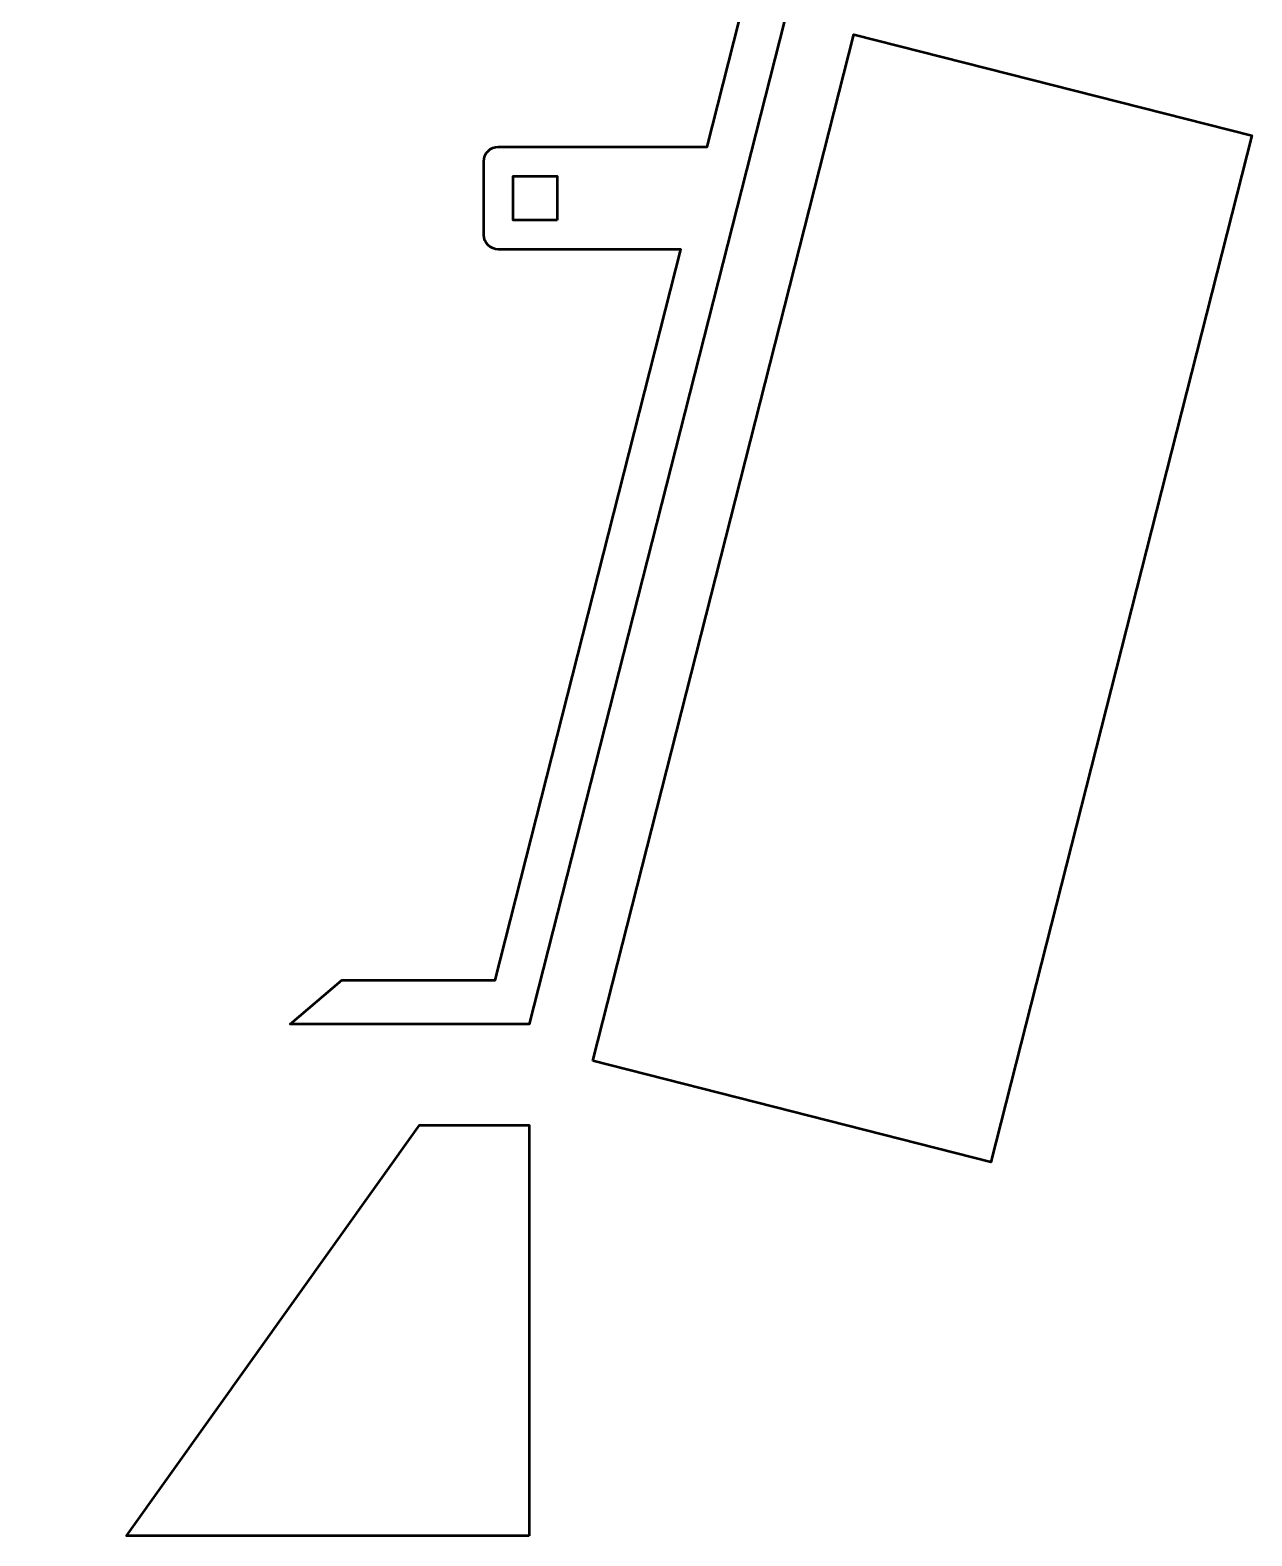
# Model space of a CAD drawing. Header units: inches. Extents: x 247 to 2765, y -1897 to -1110.
# Drawn here: x 2121.7 to 2205.1, y -1461.6 to -1358.9 of the extents above; entities that cross this region are included whole.
import ezdxf

# ---------------------------------------------------------------- set-up
doc = ezdxf.new("R2010")
doc.units = ezdxf.units.IN
doc.header["$MEASUREMENT"] = 0
doc.layers.add('Layer 1', color=7, linetype='Continuous')

msp = doc.modelspace()

# ---------------------------------------------------------------- linework, layer by layer
at = {"layer": 'Layer 1', "color": 18, "lineweight": 50, "true_color": 0x010101}
for points in [[(2160.12, -1429.22), (2177.92, -1359.24), (2205.05, -1366.14), (2187.25, -1436.13), (2160.12, -1429.22)], [(2157.68, -1371.9), (2154.68, -1371.9), (2154.68, -1368.9), (2157.68, -1368.9), (2157.68, -1371.9)], [(2155.78, -1461.62), (2128.32, -1461.62), (2148.29, -1433.62), (2155.78, -1433.62), (2155.78, -1461.62)]]:
    msp.add_lwpolyline(points, dxfattribs=at)
msp.add_open_spline([(2151.96, -1292.58), (2151.96, -1292.58), (2112.25, -1281.68), (2112.25, -1281.68), (2112.25, -1281.68), (2087.02, -1281.68), (2087.02, -1281.68), (2087.02, -1281.68), (2047.31, -1292.58), (2047.31, -1292.58), (2047.31, -1292.58), (2025.83, -1356.31), (2025.83, -1356.31), (2025.83, -1356.31), (2025.69, -1356.73), (2025.69, -1356.73), (2025.69, -1356.73), (2043.49, -1426.73), (2043.49, -1426.73), (2043.49, -1426.73), (2059.79, -1426.73), (2059.79, -1426.73), (2059.79, -1426.73), (2056.27, -1423.73), (2056.27, -1423.73), (2056.27, -1423.73), (2045.82, -1423.73), (2045.82, -1423.73), (2045.82, -1423.73), (2033.15, -1373.9), (2033.15, -1373.9), (2033.15, -1373.9), (2045.59, -1373.9), (2045.59, -1373.9), (2046.14, -1373.9), (2046.59, -1373.45), (2046.59, -1372.9), (2046.59, -1372.9), (2046.59, -1367.9), (2046.59, -1367.9), (2046.59, -1367.35), (2046.14, -1366.9), (2045.59, -1366.9), (2045.59, -1366.9), (2031.37, -1366.9), (2031.37, -1366.9), (2031.37, -1366.9), (2028.81, -1356.85), (2028.81, -1356.85), (2028.81, -1356.85), (2049.64, -1295.06), (2049.64, -1295.06), (2049.64, -1295.06), (2087.43, -1284.68), (2087.43, -1284.68), (2087.43, -1284.68), (2098.13, -1284.68), (2098.13, -1284.68), (2098.13, -1284.68), (2098.13, -1287.65), (2098.13, -1287.65), (2098.13, -1287.65), (2101.14, -1287.65), (2101.14, -1287.65), (2101.14, -1287.65), (2101.14, -1284.68), (2101.14, -1284.68), (2101.14, -1284.68), (2111.84, -1284.68), (2111.84, -1284.68), (2111.84, -1284.68), (2149.63, -1295.06), (2149.63, -1295.06), (2149.63, -1295.06), (2170.45, -1356.85), (2170.45, -1356.85), (2170.45, -1356.85), (2167.9, -1366.9), (2167.9, -1366.9), (2167.9, -1366.9), (2153.68, -1366.9), (2153.68, -1366.9), (2153.13, -1366.9), (2152.68, -1367.35), (2152.68, -1367.9), (2152.68, -1367.9), (2152.68, -1372.9), (2152.68, -1372.9), (2152.68, -1373.45), (2153.13, -1373.9), (2153.68, -1373.9), (2153.68, -1373.9), (2166.12, -1373.9), (2166.12, -1373.9), (2166.12, -1373.9), (2153.45, -1423.73), (2153.45, -1423.73), (2153.45, -1423.73), (2143, -1423.73), (2143, -1423.73), (2143, -1423.73), (2139.48, -1426.73), (2139.48, -1426.73), (2139.48, -1426.73), (2155.78, -1426.73), (2155.78, -1426.73), (2155.78, -1426.73), (2173.47, -1357.16), (2173.47, -1357.16), (2173.47, -1357.16), (2173.58, -1356.73), (2173.58, -1356.73), (2173.58, -1356.73), (2151.96, -1292.58), (2151.96, -1292.58)], degree=3, knots=[0, 0, 0, 0, 1, 1, 1, 2, 2, 2, 3, 3, 3, 4, 4, 4, 5, 5, 5, 6, 6, 6, 7, 7, 7, 8, 8, 8, 9, 9, 9, 10, 10, 10, 11, 11, 11, 12, 12, 12, 13, 13, 13, 14, 14, 14, 15, 15, 15, 16, 16, 16, 17, 17, 17, 18, 18, 18, 19, 19, 19, 20, 20, 20, 21, 21, 21, 22, 22, 22, 23, 23, 23, 24, 24, 24, 25, 25, 25, 26, 26, 26, 27, 27, 27, 28, 28, 28, 29, 29, 29, 30, 30, 30, 31, 31, 31, 32, 32, 32, 33, 33, 33, 34, 34, 34, 35, 35, 35, 36, 36, 36, 37, 37, 37, 38, 38, 38, 38], dxfattribs=at)

doc.saveas('drawing.dxf')
